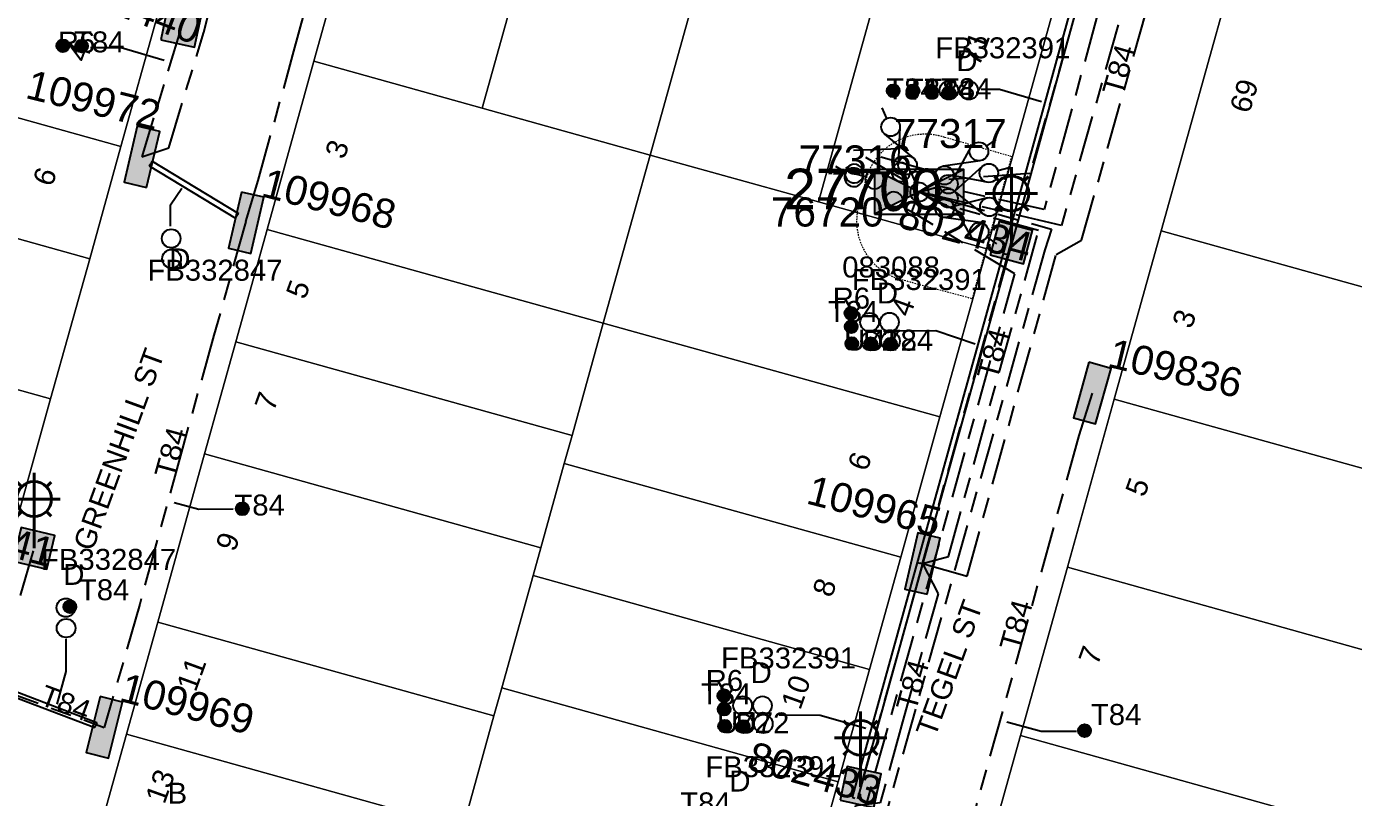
# Model space of a CAD drawing. Header units: metres. Extents: x 289087 to 291245, y 6227587 to 6229773.
# Drawn here: x 290317.4 to 290431.4, y 6228530.3 to 6228596.5 of the extents above; entities that cross this region are included whole.
import ezdxf
from ezdxf.enums import TextEntityAlignment as Align

# ---------------------------------------------------------------- set-up
doc = ezdxf.new("R2010")
doc.units = ezdxf.units.M
for name, pattern in [('Cable Exist UG', [8.2, 4, -1.2, 1.8, -1.2]), ('HIDDEN', [0.375, 0.25, -0.125]), ('HIDDEN2', [0.1875, 0.125, -0.0625])]:
    doc.linetypes.add(name, pattern=pattern)
for name, color, linetype in [('_User Ducts Config', 7, 'Continuous'), ('Duct_SP_EXT', 7, 'Continuous'), ('Equip_HV_EXT', 7, 'Continuous'), ('Equip_LV_EXT', 7, 'Continuous'), ('Equip_SP_SL_EXT', 7, 'Continuous'), ('Mains_HV_EXT', 7, 'Continuous'), ('Mains_LV_EXT', 7, 'Continuous'), ('Mains_LV_SL_EXT', 7, 'Continuous'), ('Sub_SP_EXT', 7, 'Continuous'), ('SupportsUG_SP_LV_EXT', 7, 'Continuous'), ('SupportsUG_SP_LV_SL_EXT', 7, 'Continuous')]:
    doc.layers.add(name, color=color, linetype=linetype)
for name, color, linetype, lineweight in [('Cadastre Land Parcels_SP_EXT', 9, 'Continuous', 5), ('Cadastre Other Property_SP_EXT', 9, 'HIDDEN', 5), ('Cadastre Roads_SP_EXT', 9, 'Continuous', 5)]:
    doc.layers.add(name, color=color, linetype=linetype, lineweight=lineweight)
doc.styles.add('COLUMN_LABEL', font='arial.ttf')
doc.styles.add('iecARIAL', font='arial.ttf', dxfattribs={"height": 2})
doc.styles.add('POLE_LABEL', font='arial.ttf')
doc.styles.get("Standard").update_dxf_attribs({"font": 'arial.ttf'})
doc.styles.add('SWITCH_LABEL', font='arial.ttf', dxfattribs={"height": 2.5})

# ---------------------------------------------------------------- blocks, each defined once
blk = doc.blocks.new('SUB_PADMOUNT_EXT')
for points in [[(0, 0), (-3.84, 1.92), (-3.84, -1.92)], [(0, 0), (3.84, 1.92), (3.84, -1.92)]]:
    blk.add_hatch(color=256).paths.add_polyline_path(points)
for p, q in [((3.84, 1.92), (-3.84, -1.92)), ((-3.84, 1.92), (3.84, -1.92))]:
    blk.add_line(p, q)
blk.add_lwpolyline([(-3.84, -1.92), (3.84, -1.92), (3.84, 1.92), (-3.84, 1.92)], close=True)
for tag, height, flags, p in [('ASSET_NUM', 3.5, 8, (2, 2)), ('STREET_CODE', 0.2, 9, (1.5, 0)), ('CONSTRUCTED_VOLTAGE', 0.2, 9, (1.5, -0.2)), ('OPERATING_VOLTAGE', 0.2, 9, (1.5, -0.6)), ('ORIENTATION', 0.2, 9, (1.5, -0.8)), ('OWNED_BY', 0.2, 9, (1.5, -1)), ('OPERATED_BY', 0.2, 9, (1.5, -1.2)), ('NO_PHASES', 0.2, 9, (1.5, -0.4)), ('SECONDARY_VOLTAGE', 0.2, 9, (1.5, -1.6)), ('STATE', 0.2, 9, (1.5, -1.8)), ('SUBSTATION_TYPE', 0.2, 9, (1.5, -2.2)), ('MAINTAINED_BY', 0.2, 9, (1.5, -1.4)), ('PARENT', 0.2, 9, (1.5, -2)), ('STREETNAME', 0.2, 9, (1.5, -3)), ('SUBURB', 0.2, 9, (1.5, -3.2)), ('USAGE', 0.2, 9, (1.5, -2.4)), ('LEGEND', 0.2, 9, (1.5, -2.6)), ('LOCATION', 0.2, 9, (1.5, -2.8)), ('NOTES', 0.2, 9, (1.5, -3.4)), ('Z', 0.2, 1, (1.5, -3.6))]:
    blk.add_attdef(tag, text='', height=height, dxfattribs=dict(flags=flags)).set_placement(p, align=Align.MIDDLE_LEFT)
blk = doc.blocks.new('COLUMN_EXT')
blk.add_hatch(color=256).paths.add_polyline_path([(-1.49, 1.48), (-1.49, -1.49), (1.48, -1.49), (1.48, 1.48)])
blk.add_lwpolyline([(-1.49, -1.49), (1.48, -1.49), (1.48, 1.48), (-1.49, 1.48)], close=True)
for tag, height, style, flags, p in [('ASSET_NUM', 2.5, 'COLUMN_LABEL', 8, (2, 2)), ('STRUCTURE_PLANT_NUMBER', 0.2, 'POLE_LABEL', 9, (1.81, 0.03)), ('STREET_CODE', 0.2, 'COLUMN_LABEL', 9, (1.81, -0.2))]:
    blk.add_attdef(tag, text='', height=height, dxfattribs=dict(style=style, flags=flags)).set_placement(p, align=Align.MIDDLE_LEFT)
at = {"flags": 9}
for tag, p in [('COLUMN_TYPE', (1.81, -0.4)), ('OWNED_BY', (1.81, -0.6)), ('STATE', (1.81, -0.8)), ('USAGE', (1.81, -1)), ('LEGEND', (1.81, -1.2)), ('STREETNAME', (1.81, -1.6)), ('SUBURB', (1.81, -1.8)), ('LOCATION', (1.81, -1.4)), ('NOTES', (1.81, -2))]:
    blk.add_attdef(tag, text='', height=0.2, dxfattribs=at).set_placement(p, align=Align.MIDDLE_LEFT)
at = {"flags": 1}
blk.add_attdef('Z', (1.81, -2.35), '', height=0.2, dxfattribs=at)
blk = doc.blocks.new('PILLAR_EXT')
blk.add_hatch(color=256).paths.add_polyline_path([(-2.475, 0.99), (-2.475, -0.99), (2.475, -0.99), (2.475, 0.99)])
blk.add_lwpolyline([(-2.475, -0.99), (2.475, -0.99), (2.475, 0.99), (-2.475, 0.99)], close=True)
at = {"style": 'iecARIAL', "flags": 8}
blk.add_attdef('ASSET_NUM', (1.5, 3.5), '', height=2.5, dxfattribs=at)
for tag, p, flags in [('OWNED_BY', (0, -0.2), 9), ('STATE', (0, -0.4), 9), ('SUPPORT_TYPE', (0, -0.6), 9), ('USAGE', (0, -0.8), 9), ('LEGEND', (0, -1), 9), ('LOCATION', (0, -1.2), 9), ('STREETNAME', (0, -1.8), 9), ('SUBURB', (0, -2), 1), ('NOTES', (0, -1.4), 9), ('PARENT', (0, -1.6), 9)]:
    blk.add_attdef(tag, p, '', height=0.2, dxfattribs=dict(flags=flags))
blk = doc.blocks.new('DUCT_EXT')
blk.add_circle((0, 0.8), 0.8)
at = {"flags": 1}
blk.add_attdef('Z', (0, 0), '', height=0.2, dxfattribs=at)
at = {"flags": 9}
for tag, p in [('DUCT_CODE', (0, 0)), ('XSECT_TYPE', (0, -0.2)), ('STATE', (0, -0.6)), ('FB_REFERENCE', (0, -0.4)), ('NOTES', (0, -0.8))]:
    blk.add_attdef(tag, text='', height=0.2, dxfattribs=at).set_placement(p, align=Align.MIDDLE_LEFT)
blk = doc.blocks.new('SL_LANTERN_EXT')
at = {"lineweight": 40}
for p, q in [((0, 1.97), (0, 6.47)), ((-1.46, 5.68), (-1.06, 5.28)), ((1.46, 5.68), (1.06, 5.28)), ((-2.25, 4.22), (2.25, 4.22)), ((-1.46, 2.76), (-1.06, 3.16)), ((0, 0), (0, 2.72)), ((1.46, 2.76), (1.06, 3.16))]:
    blk.add_line(p, q, dxfattribs=at)
blk.add_circle((0, 4.22), 1.5, dxfattribs=at)
at = {"style": 'iecARIAL', "flags": 9}
blk.add_attdef('ASSET_NUM', (1.5, 1.5), '', height=2.5, dxfattribs=at)
for tag, p, height, flags in [('CONSTRUCTED_VOLTAGE', (0.98, -0.65), 0.2, 9), ('CONTROL_TYPE', (0.98, -0.85), 0.2, 9), ('LANTERN_PURPOSE', (0.98, -1.05), 0.2, 9), ('LANTERN_TYPE', (0.98, -1.25), 0.2, 9), ('LNUMBER', (2.18, -3.25), 2.5, 8), ('OPERATING_VOLTAGE', (0.98, -1.65), 0.2, 9), ('ORIENTATION', (0.98, -1.85), 0.2, 9), ('OWNED_BY', (0.98, -2.05), 0.2, 9), ('STATE', (0.98, -2.25), 0.2, 9), ('NO_PHASES', (0.98, -1.45), 0.2, 9), ('USAGE', (0.98, -2.45), 0.2, 9), ('CEXIST', (0.98, -2.65), 0.2, 9), ('CNEW', (0.98, -2.85), 0.2, 9), ('CNUMBER', (0.98, -3.05), 0.2, 9), ('CREMOVE', (0.98, -3.25), 0.2, 9), ('CREPLACE', (0.98, -3.45), 0.2, 9), ('LKINGHEIGHT', (0.98, -3.65), 0.2, 9), ('LBRACKET', (0.98, -3.85), 0.2, 9), ('LBRACKETVOCAB', (0.98, -4.05), 0.2, 9), ('LCATEGORY', (0.98, -4.25), 0.2, 9), ('LCHARGE1', (0.98, -4.45), 0.2, 9), ('LCHARGE1PERCENT', (0.98, -4.65), 0.2, 9), ('LCHARGE2', (0.98, -4.85), 0.2, 9), ('LCHARGE2PERCENT', (0.98, -5.05), 0.2, 9), ('LCHARGE3', (0.98, -5.25), 0.2, 9), ('LCHARGE3PERCENT', (0.98, -5.45), 0.2, 9), ('LEXIST', (0.98, -5.65), 0.2, 9), ('LLAMP', (0.98, -5.85), 0.2, 9), ('LLAMPVOCAB', (0.98, -6.05), 0.2, 9), ('LMAST', (0.98, -6.25), 0.2, 9), ('LMASTVOCAB', (0.98, -6.45), 0.2, 9), ('LNEW', (0.98, -6.65), 0.2, 9), ('LANTNUMBER', (0.98, -6.85), 0.2, 9), ('LOUTREACH', (0.98, -7.25), 0.2, 9), ('LOUTREACHVOCAB', (0.98, -7.45), 0.2, 9), ('LRATECODE', (0.98, -7.65), 0.2, 9), ('LREMOVE', (0.98, -7.85), 0.2, 9), ('LREPLACE', (0.98, -8.05), 0.2, 9), ('STREETNAME', (0.98, -9.25), 0.2, 9), ('LTYPE', (0.98, -8.25), 0.2, 9), ('LTYPEVOCAB', (0.98, -8.45), 0.2, 9), ('LEGEND', (0.98, -8.65), 0.2, 9), ('LOCATION', (0.98, -8.85), 0.2, 9), ('NOTES', (0.98, -9.05), 0.2, 9), ('SUBURB', (0.98, -9.45), 0.2, 1)]:
    blk.add_attdef(tag, p, '', height=height, dxfattribs=dict(flags=flags))
blk = doc.blocks.new('LV_UG_DFUSE_CLOSED_EXT')
for points in [[(1, 0), (0, 0)], [(5.04, 0.73), (2.16, -0.72)], [(5.05, -0.71), (2.16, 0.72)], [(6.2, 0.01), (7.2, 0.01)]]:
    blk.add_lwpolyline(points)
for centre in [(1.8, 0), (5.4, 0.01)]:
    blk.add_circle(centre, 0.8)
at = {"flags": 9}
for tag, p in [('ACTUAL_STATUS', (0, 0)), ('CONSTRUCTED_VOLTAGE', (0, -0.2)), ('OPERATING_VOLTAGE', (0, -0.6)), ('ORIENTATION', (0, -0.8)), ('STATE', (0, -1)), ('SWITCH_TYPE', (0, -1.2)), ('NO_PHASES', (0, -0.4)), ('USAGE', (0, -1.4)), ('NOTES', (0, -1.6))]:
    blk.add_attdef(tag, text='', height=0.2, dxfattribs=at).set_placement(p, align=Align.MIDDLE_LEFT)
at = {"flags": 1}
blk.add_attdef('Z', (0, 0), '', height=0.2, dxfattribs=at)
blk = doc.blocks.new('SWG_HOLEC_SU_EXT')
blk.add_line((1.8, -2), (5.8, -2))
for points in [[(1, 0), (0, 0)], [(6.6, 0), (7.6, 0)]]:
    blk.add_lwpolyline(points)
for points in [[(1.8, -0.8, 1), (1.8, 0.8, 1)], [(5.8, -0.8, 1), (5.8, 0.8, 1)]]:
    blk.add_lwpolyline(points, format="xyb", close=True)
at = {"style": 'SWITCH_LABEL', "flags": 8}
blk.add_attdef('ASSET_NUM', text='', height=2.5, rotation=179.9544, dxfattribs=at).set_placement((-2.4, 0), align=Align.MIDDLE_LEFT)
at = {"flags": 1}
blk.add_attdef('Z', (0, 0), '', height=0.2, dxfattribs=at)
at = {"flags": 9}
for tag, p in [('ACTUAL_STATUS', (0, -0.4)), ('CONSTRUCTED_VOLTAGE', (0, -0.6)), ('OPERATING_VOLTAGE', (0, -1)), ('ORIENTATION', (0, -1.2)), ('NO_PHASES', (0, -0.8)), ('OWNED_BY', (0, -1.4)), ('STATE', (0, -1.8)), ('SWITCH_TYPE', (0, -2)), ('PARENT', (0, -1.6)), ('USAGE', (0, -2.2)), ('STREETNAME', (0, -2.6)), ('SUBURB', (0, -2.8)), ('LOCATION', (0, -2.4)), ('NOTES', (0, -3))]:
    blk.add_attdef(tag, text='', height=0.2, dxfattribs=at).set_placement(p, align=Align.MIDDLE_LEFT)
at = {"style": 'SWITCH_LABEL', "flags": 9}
blk.add_attdef('STREET_CODE', text='', height=0.2, dxfattribs=at).set_placement((0, -0.2), align=Align.MIDDLE_LEFT)
blk = doc.blocks.new('CABLE_LARGE_EXT')
h = blk.add_hatch(color=256)
edge = h.paths.add_edge_path()
edge.add_arc((0, 0.55), 0.55, 0, 360)
blk.add_circle((0, 0.55), 0.55)
at = {"flags": 1}
blk.add_attdef('Z', (0, 0), '', height=0.2, dxfattribs=at)
at = {"flags": 9}
for tag, p in [('COND_CODE', (0, 0)), ('STATE', (0, -0.4)), ('XSECT_SIZE', (0, -0.6)), ('FB_REFERENCE', (0, -0.2)), ('NOTES', (0, -0.8))]:
    blk.add_attdef(tag, text='', height=0.2, dxfattribs=at).set_placement(p, align=Align.MIDDLE_LEFT)

msp = doc.modelspace()

# ---------------------------------------------------------------- linework, layer by layer
at = {"layer": '_User Ducts Config'}
for points in [[(290322.91, 6228594.71), (290325.54, 6228594.72), (290329.25, 6228593.61)], [(290399.45, 6228591.14), (290401.01, 6228591.14), (290404.62, 6228590.06)], [(290329.78, 6228579.35), (290329.78, 6228581.19), (290330.76, 6228582.64)], [(290392.31, 6228570.38), (290395.56, 6228570.39), (290398.92, 6228569.25)], [(290335.17, 6228555.05), (290332.23, 6228555.02), (290330.11, 6228555.6)], [(290320.79, 6228543.92), (290320.8, 6228541.1), (290320.02, 6228538.29)], [(290382.08, 6228537.38), (290385.61, 6228537.37), (290389.53, 6228536.24)], [(290407.63, 6228535.96), (290404.61, 6228535.95), (290401.66, 6228536.75)]]:
    msp.add_lwpolyline(points, dxfattribs=at)
at = {"layer": 'Cadastre Land Parcels_SP_EXT', "linetype": 'Continuous'}
for points in [[(290364.52, 6228618.03), (290357.49, 6228619.76), (290356.58, 6228620), (290355.66, 6228620.24), (290354.75, 6228620.47), (290353.84, 6228620.69), (290350.85, 6228619.79), (290348.78, 6228617.45), (290342.11, 6228593.53), (290356.56, 6228589.5), (290364.52, 6228618.03)], [(290379.09, 6228614.46), (290364.52, 6228618.03), (290356.56, 6228589.5), (290371, 6228585.47), (290379.09, 6228614.46)], [(290393.66, 6228610.88), (290379.09, 6228614.46), (290371, 6228585.47), (290385.47, 6228581.44), (290393.66, 6228610.88)], [(290407.18, 6228603.45), (290404.37, 6228608.26), (290393.66, 6228610.88), (290385.47, 6228581.44), (290399.92, 6228577.41), (290407.18, 6228603.45)], [(290328.65, 6228597.37), (290310.34, 6228604.72), (290300.63, 6228608.61), (290296.64, 6228594.25), (290325.53, 6228586.2), (290328.65, 6228597.37)], [(290441.75, 6228598.89), (290425.72, 6228602.83), (290422.72, 6228601.94), (290420.66, 6228599.61), (290414.91, 6228578.96), (290434.65, 6228573.45), (290441.75, 6228598.89)], [(290325.53, 6228586.2), (290296.64, 6228594.25), (290296.36, 6228593.28), (290293.96, 6228584.62), (290322.85, 6228576.56), (290325.53, 6228586.2)], [(290371, 6228585.47), (290356.56, 6228589.5), (290342.11, 6228593.53), (290338.09, 6228579.07), (290366.98, 6228571.02), (290371, 6228585.47)], [(290399.92, 6228577.41), (290385.47, 6228581.44), (290371, 6228585.47), (290366.98, 6228571.02), (290395.9, 6228562.97), (290399.92, 6228577.41)], [(290322.85, 6228576.56), (290293.96, 6228584.62), (290290.6, 6228572.57), (290319.49, 6228564.53), (290322.85, 6228576.56)], [(290366.98, 6228571.02), (290338.09, 6228579.07), (290335.4, 6228569.43), (290364.29, 6228561.38), (290366.98, 6228571.02)], [(290443.81, 6228570.9), (290434.65, 6228573.45), (290414.91, 6228578.96), (290410.88, 6228564.5), (290439.78, 6228556.45), (290443.81, 6228570.9)], [(290319.49, 6228564.53), (290290.6, 6228572.57), (290289.53, 6228568.72), (290287.24, 6228560.54), (290316.14, 6228552.48), (290319.49, 6228564.53)], [(290395.9, 6228562.97), (290366.98, 6228571.02), (290364.29, 6228561.38), (290363.62, 6228558.98), (290392.54, 6228550.92), (290395.9, 6228562.97)], [(290363.62, 6228558.98), (290364.29, 6228561.38), (290335.4, 6228569.43), (290332.71, 6228559.81), (290361.6, 6228551.74), (290363.62, 6228558.98)], [(290439.78, 6228556.45), (290410.88, 6228564.5), (290406.86, 6228550.06), (290435.75, 6228542), (290439.78, 6228556.45)], [(290358.26, 6228539.71), (290360.94, 6228549.35), (290361.6, 6228551.74), (290332.71, 6228559.81), (290328.69, 6228545.35), (290357.58, 6228537.29), (290358.26, 6228539.71)], [(290392.54, 6228550.92), (290363.62, 6228558.98), (290361.6, 6228551.74), (290360.94, 6228549.35), (290389.85, 6228541.29), (290392.54, 6228550.92)], [(290435.75, 6228542), (290406.86, 6228550.06), (290402.83, 6228535.61), (290431.73, 6228527.55), (290435.75, 6228542)], [(290389.85, 6228541.29), (290360.94, 6228549.35), (290358.26, 6228539.71), (290387.17, 6228531.64), (290389.85, 6228541.29)], [(290357.58, 6228537.29), (290328.69, 6228545.35), (290326.01, 6228535.72), (290354.9, 6228527.66), (290357.58, 6228537.29)], [(290387.17, 6228531.64), (290358.26, 6228539.71), (290357.58, 6228537.29), (290354.9, 6228527.66), (290383.81, 6228519.6), (290387.17, 6228531.64)], [(290354.9, 6228527.66), (290326.01, 6228535.72), (290323.32, 6228526.08), (290352.21, 6228518.02), (290354.9, 6228527.66)], [(290431.73, 6228527.55), (290402.83, 6228535.61), (290398.8, 6228521.15), (290427.7, 6228513.1), (290431.73, 6228527.55)]]:
    msp.add_lwpolyline(points, close=True, dxfattribs=at)
at = {"layer": 'Cadastre Other Property_SP_EXT', "linetype": 'HIDDEN2'}
msp.add_lwpolyline([(290402.07, 6228585.33), (290396.31, 6228586.99), (290396.31, 6228586.99, 0.416865), (290389.62, 6228583.62), (290389.62, 6228583.62), (290388.98, 6228581.34), (290388.98, 6228581.34, 0.415754), (290392.41, 6228574.83), (290392.41, 6228574.83), (290398.69, 6228573.14), (290402.07, 6228585.33)], format="xyb", close=True, dxfattribs=at)
at = {"layer": 'Cadastre Roads_SP_EXT', "linetype": 'Continuous'}
for points in [[(290312.74, 6228483.02), (290312.18, 6228486.1), (290319.3, 6228511.63), (290323.32, 6228526.08), (290326.01, 6228535.72), (290328.69, 6228545.35), (290332.71, 6228559.81), (290335.4, 6228569.43), (290338.09, 6228579.07), (290342.11, 6228593.53), (290348.78, 6228617.45), (290335.6, 6228622.33), (290328.65, 6228597.37), (290325.53, 6228586.2), (290322.85, 6228576.56), (290319.49, 6228564.53), (290316.14, 6228552.48), (290312.78, 6228540.43), (290309.42, 6228528.39), (290305.8, 6228515.38), (290298.55, 6228489.37), (290293.63, 6228486.6), (290314.82, 6228480.69), (290312.74, 6228483.02)], [(290386.72, 6228477.81), (290390.75, 6228492.26), (290394.78, 6228506.71), (290398.8, 6228521.15), (290402.83, 6228535.61), (290406.86, 6228550.06), (290410.88, 6228564.5), (290414.91, 6228578.96), (290420.66, 6228599.61), (290407.18, 6228603.45), (290399.92, 6228577.41), (290395.9, 6228562.97), (290392.54, 6228550.92), (290389.85, 6228541.29), (290387.17, 6228531.64), (290383.81, 6228519.6), (290380.45, 6228507.56), (290377.1, 6228495.52), (290370.39, 6228471.43), (290383.32, 6228465.57), (290386.72, 6228477.81)]]:
    msp.add_lwpolyline(points, close=True, dxfattribs=at)
at = {"layer": 'Duct_SP_EXT'}
for p, q in [((290408.75, 6228603.9), (290401.34, 6228577.02)), ((290409.27, 6228603.98), (290401.8, 6228576.89)), ((290327.97, 6228584.54), (290328.1, 6228584.74)), ((290327.97, 6228584.54), (290335.37, 6228580.05)), ((290328.22, 6228584.95), (290328.1, 6228584.74)), ((290328.22, 6228584.95), (290335.62, 6228580.46)), ((290335.37, 6228580.05), (290335.5, 6228580.25)), ((290335.62, 6228580.46), (290335.5, 6228580.25)), ((290401.34, 6228577.02), (290393.95, 6228550.47)), ((290401.8, 6228576.89), (290394.41, 6228550.34)), ((290401.34, 6228577.02), (290401.57, 6228576.96)), ((290401.34, 6228577.02), (290401.57, 6228576.96)), ((290401.8, 6228576.89), (290401.57, 6228576.96)), ((290401.8, 6228576.89), (290401.57, 6228576.96)), ((290393.95, 6228550.47), (290388.36, 6228530.3)), ((290394.41, 6228550.34), (290388.82, 6228530.17)), ((290393.95, 6228550.47), (290394.18, 6228550.4)), ((290393.95, 6228550.47), (290394.18, 6228550.4)), ((290394.41, 6228550.34), (290394.18, 6228550.4)), ((290394.41, 6228550.34), (290394.18, 6228550.4)), ((290315.47, 6228539.78), (290323.45, 6228536.73)), ((290315.29, 6228539.33), (290323.28, 6228536.29)), ((290323.28, 6228536.29), (290323.37, 6228536.51)), ((290323.45, 6228536.73), (290323.37, 6228536.51)), ((290388.36, 6228530.3), (290388.59, 6228530.23))]:
    msp.add_line(p, q, dxfattribs=at)
at = {"layer": 'Mains_HV_EXT', "linetype": 'Cable Exist UG'}
for points in [[(290352.1, 6228422.37), (290354.04, 6228421.81), (290361.17, 6228419.73), (290368.58, 6228446.21), (290368.58, 6228446.21), (290368.81, 6228448.21), (290367.71, 6228452.8), (290366.6, 6228453.84), (290369.64, 6228464.69), (290370.43, 6228467.92), (290372.65, 6228469.22), (290372.65, 6228469.22), (290402.34, 6228575.26), (290393.48, 6228580.58), (290394.14, 6228582.33)], [(290394.14, 6228582.33), (290395.87, 6228581.8), (290405.5, 6228579.09), (290404.92, 6228577.32), (290404.92, 6228577.32), (290374.03, 6228467.75), (290370.85, 6228465.98), (290379.63, 6228463.61), (290381.69, 6228460.64), (290381.69, 6228460.64), (290383.86, 6228458.23), (290409.54, 6228451.51), (290410.88, 6228451.15), (290410.88, 6228451.15), (290429.19, 6228446.24)]]:
    msp.add_lwpolyline(points, dxfattribs=at)
at = {"layer": 'Mains_LV_EXT', "linetype": 'Cable Exist UG'}
for points in [[(290327.33, 6228585.32), (290329.64, 6228586.1), (290329.64, 6228586.1), (290332.64, 6228596.02), (290332.98, 6228597.27), (290331.42, 6228599.12), (290331.42, 6228599.12), (290337.87, 6228622.93), (290334.52, 6228629.51), (290325.58, 6228632.95)], [(290336.25, 6228579.77), (290337.33, 6228583.29), (290337.33, 6228583.29), (290340.31, 6228594.07), (290345.64, 6228613.71), (290345.87, 6228614.55), (290345.87, 6228614.55), (290346.77, 6228617.9), (290349.76, 6228621.48), (290353.88, 6228622.69), (290364.75, 6228619.93), (290365.87, 6228619.65), (290365.87, 6228619.65), (290377.16, 6228616.92), (290378.62, 6228618.33), (290378.62, 6228618.33), (290406.49, 6228611.42), (290411.56, 6228605.26), (290404.87, 6228580.8), (290395.92, 6228582.78), (290394.2, 6228582.29)], [(290394.41, 6228550.38), (290398.24, 6228549.29), (290398.24, 6228549.29), (290405.88, 6228576.92), (290408.08, 6228578.15), (290408.08, 6228578.15), (290415.24, 6228603.48), (290415.75, 6228605.24), (290415.75, 6228605.24), (290407.96, 6228614.05), (290387, 6228619.13), (290392, 6228621.92), (290392, 6228621.92), (290408.01, 6228617.98), (290411.44, 6228618.72), (290411.44, 6228618.72), (290422.81, 6228615.84)], [(290379.52, 6228616.4), (290383.14, 6228615.49), (290383.14, 6228615.49), (290398.31, 6228611.78), (290399.95, 6228611.4), (290399.95, 6228611.4), (290405.42, 6228610.05), (290409.46, 6228604.39), (290403.64, 6228583.88), (290395.75, 6228583.3), (290394.12, 6228582.3)], [(290413.46, 6228604.56), (290406.34, 6228579.42), (290394.12, 6228582.3)], [(290394.41, 6228550.38), (290396.63, 6228551), (290396.63, 6228551), (290404.38, 6228579), (290395.71, 6228581.36), (290394.2, 6228582.29)], [(290336.25, 6228579.77), (290333.52, 6228570), (290330.81, 6228560.29), (290327.15, 6228546.88), (290324.1, 6228536.31)], [(290408.99, 6228565.02), (290407.85, 6228561.39), (290407.85, 6228561.39), (290392.85, 6228507.32)], [(290394.41, 6228550.38), (290395.74, 6228547.79), (290395.74, 6228547.79), (290392.6, 6228536.47), (290390.78, 6228529.83), (290388.64, 6228529.57), (290388.64, 6228529.57), (290382.27, 6228506.89)], [(290314.65, 6228539.75), (290324.1, 6228536.31)]]:
    msp.add_lwpolyline(points, dxfattribs=at)
at = {"layer": 'Mains_LV_SL_EXT', "linetype": 'Cable Exist UG'}
for points in [[(290330.72, 6228596.51), (290327.33, 6228585.32)], [(290394.41, 6228550.38), (290402.04, 6228577.95)], [(290314.65, 6228539.75), (290318.07, 6228551.7)], [(290394.41, 6228550.38), (290389.09, 6228531.19)]]:
    msp.add_lwpolyline(points, dxfattribs=at)

# ---------------------------------------------------------------- block references
at = {"layer": '_User Ducts Config'}
for name, p in [('CABLE_LARGE_EXT', (290320.54, 6228594.31)), ('CABLE_LARGE_EXT', (290322.15, 6228594.28)), ('CABLE_LARGE_EXT', (290391.89, 6228590.44)), ('CABLE_LARGE_EXT', (290393.59, 6228590.44)), ('CABLE_LARGE_EXT', (290395.15, 6228590.43)), ('DUCT_EXT', (290396.67, 6228590.23)), ('CABLE_LARGE_EXT', (290396.67, 6228590.28)), ('DUCT_EXT', (290398.38, 6228590.23)), ('DUCT_EXT', (290329.85, 6228577.5)), ('DUCT_EXT', (290329.88, 6228575.76)), ('CABLE_LARGE_EXT', (290388.26, 6228571.33)), ('DUCT_EXT', (290389.86, 6228570.31)), ('DUCT_EXT', (290391.57, 6228570.32)), ('CABLE_LARGE_EXT', (290388.28, 6228570.18)), ('CABLE_LARGE_EXT', (290388.33, 6228568.73)), ('DUCT_EXT', (290389.95, 6228568.69)), ('CABLE_LARGE_EXT', (290389.95, 6228568.72)), ('DUCT_EXT', (290391.66, 6228568.68)), ('CABLE_LARGE_EXT', (290391.66, 6228568.68)), ('CABLE_LARGE_EXT', (290335.96, 6228554.53)), ('DUCT_EXT', (290320.8, 6228545.79)), ('CABLE_LARGE_EXT', (290321.14, 6228546.12)), ('DUCT_EXT', (290320.82, 6228544.03)), ('CABLE_LARGE_EXT', (290377.34, 6228538.48)), ('DUCT_EXT', (290378.95, 6228537.39)), ('DUCT_EXT', (290380.66, 6228537.38)), ('CABLE_LARGE_EXT', (290377.36, 6228537.32)), ('CABLE_LARGE_EXT', (290377.41, 6228535.87)), ('DUCT_EXT', (290379.03, 6228535.82)), ('CABLE_LARGE_EXT', (290379, 6228535.84)), ('DUCT_EXT', (290380.73, 6228535.81)), ('CABLE_LARGE_EXT', (290408.33, 6228535.48))]:
    msp.add_blockref(name, p, dxfattribs=at)
at = {"layer": 'Equip_HV_EXT'}
ref = msp.add_blockref('SWG_HOLEC_SU_EXT', (290394.34, 6228584.07), dxfattribs=dict(at, rotation=181.9230619619102))
ref.add_attrib('ASSET_NUM', '77317', dxfattribs={"layer": '0', "height": 2.5, "style": 'SWITCH_LABEL'}).set_placement((290391.94, 6228585.32), align=Align.BOTTOM_LEFT)
ref = msp.add_blockref('SWG_HOLEC_SU_EXT', (290393.48, 6228580.58), dxfattribs=dict(at, rotation=149.1097150954508))
ref.add_attrib('ASSET_NUM', '76720', dxfattribs={"layer": '0', "height": 2.5, "style": 'SWITCH_LABEL'}).set_placement((290391.08, 6228581.83), align=Align.TOP_RIGHT)
ref = msp.add_blockref('SWG_HOLEC_SU_EXT', (290395.87, 6228581.8), dxfattribs=dict(at, rotation=164.2078030300943))
ref.add_attrib('ASSET_NUM', '77316', dxfattribs={"layer": '0', "height": 2.5, "style": 'SWITCH_LABEL'}).set_placement((290393.47, 6228583.05), align=Align.BOTTOM_RIGHT)
at = {"layer": 'Equip_LV_EXT'}
for p, rotation in [((290393.85, 6228582.95), 113.7275731799466), ((290394.81, 6228582.71), 34.48995645321114), ((290394.9, 6228582.49), 15.26124748847104), ((290394.82, 6228581.91), 325.6492195621821), ((290394.87, 6228582.14), 347.9070392133463)]:
    msp.add_blockref('LV_UG_DFUSE_CLOSED_EXT', p, dxfattribs=dict(at, rotation=rotation))
at = {"layer": 'Equip_SP_SL_EXT'}
for p in [(290402.04, 6228577.95), (290318.07, 6228551.7), (290389.09, 6228531.19)]:
    msp.add_blockref('SL_LANTERN_EXT', p, dxfattribs=at)
at = {"layer": 'Sub_SP_EXT'}
ref = msp.add_blockref('SUB_PADMOUNT_EXT', (290394.12, 6228582.3), dxfattribs=at)
ref.add_attrib('ASSET_NUM', '27700', dxfattribs={"layer": '0', "height": 3.5}).set_placement((290396.12, 6228582.55), align=Align.MIDDLE_RIGHT)
at = {"layer": 'SupportsUG_SP_LV_EXT'}
ref = msp.add_blockref('PILLAR_EXT', (290327.33, 6228585.32), dxfattribs=dict(at, rotation=76.74656949724417))
ref.add_attrib('ASSET_NUM', '109972', dxfattribs={"layer": '0', "height": 2.5, "rotation": 346.1583, "style": 'iecARIAL'}).set_placement((290328.83, 6228588.82), align=Align.MIDDLE_RIGHT)
ref = msp.add_blockref('PILLAR_EXT', (290336.29, 6228579.66), dxfattribs=dict(at, rotation=257.0982170601135))
ref.add_attrib('ASSET_NUM', '109968', dxfattribs={"layer": '0', "height": 2.5, "rotation": 345.4935, "style": 'iecARIAL'}).set_placement((290337.79, 6228583.16), align=Align.MIDDLE_LEFT)
ref = msp.add_blockref('PILLAR_EXT', (290408.99, 6228565.02), dxfattribs=dict(at, rotation=254.3951910386621))
ref.add_attrib('ASSET_NUM', '109836', dxfattribs={"layer": '0', "height": 2.5, "rotation": 346.4931, "style": 'iecARIAL'}).set_placement((290410.49, 6228568.52), align=Align.MIDDLE_LEFT)
ref = msp.add_blockref('PILLAR_EXT', (290394.41, 6228550.38), dxfattribs=dict(at, rotation=77.02307602158596))
ref.add_attrib('ASSET_NUM', '109965', dxfattribs={"layer": '0', "height": 2.5, "rotation": 345.6254, "style": 'iecARIAL'}).set_placement((290395.91, 6228553.88), align=Align.MIDDLE_RIGHT)
ref = msp.add_blockref('PILLAR_EXT', (290324.1, 6228536.31), dxfattribs=dict(at, rotation=255.9995321090472))
ref.add_attrib('ASSET_NUM', '109969', dxfattribs={"layer": '0', "height": 2.5, "rotation": 345.3725, "style": 'iecARIAL'}).set_placement((290325.6, 6228539.81), align=Align.MIDDLE_LEFT)
at = {"layer": 'SupportsUG_SP_LV_SL_EXT'}
ref = msp.add_blockref('COLUMN_EXT', (290330.72, 6228596.51), dxfattribs=dict(at, rotation=348.1012634199968))
ref.add_attrib('ASSET_NUM', '802440', dxfattribs={"layer": '0', "height": 2.5, "rotation": 339.0874, "style": 'COLUMN_LABEL'}).set_placement((290332.72, 6228597.26), align=Align.TOP_RIGHT)
ref = msp.add_blockref('COLUMN_EXT', (290402.04, 6228577.95), dxfattribs=dict(at, rotation=344.583785695757))
ref.add_attrib('ASSET_NUM', '802434', dxfattribs={"layer": '0', "height": 2.5, "rotation": 344.9591, "style": 'COLUMN_LABEL'}).set_placement((290404.04, 6228578.7), align=Align.TOP_RIGHT)
ref = msp.add_blockref('COLUMN_EXT', (290318.07, 6228551.7), dxfattribs=dict(at, rotation=346.7467395913689))
ref.add_attrib('ASSET_NUM', '802441', dxfattribs={"layer": '0', "height": 2.5, "rotation": 345.064, "style": 'COLUMN_LABEL'}).set_placement((290320.07, 6228552.45), align=Align.TOP_RIGHT)
ref = msp.add_blockref('COLUMN_EXT', (290389.09, 6228531.19), dxfattribs=dict(at, rotation=348.0207488636524))
ref.add_attrib('ASSET_NUM', '802433', dxfattribs={"layer": '0', "height": 2.5, "rotation": 344.0399, "style": 'COLUMN_LABEL'}).set_placement((290391.09, 6228531.94), align=Align.TOP_RIGHT)

# ---------------------------------------------------------------- texts
at = {"layer": '_User Ducts Config'}
for s, p in [('R6', (290320.11, 6228594.27)), ('T84', (290321.5, 6228594.29)), ('FB332391', (290395.5, 6228593.78)), ('D', (290397.32, 6228592.68)), ('T84', (290391.29, 6228590.25)), ('T84', (290392.98, 6228590.24)), ('T84', (290394.55, 6228590.23)), ('T84', (290396, 6228590.27)), ('D', (290329.69, 6228575.65)), ('FB332847', (290327.81, 6228574.68)), ('FB332391', (290388.33, 6228573.88)), ('R6', (290386.69, 6228572.28)), ('D', (290390.49, 6228572.72)), ('T84', (290386.28, 6228571.13)), ('U72', (290387.68, 6228568.68)), ('U72', (290389.3, 6228568.66)), ('T84', (290390.99, 6228568.67)), ('T84', (290335.28, 6228554.51)), ('FB332847', (290318.67, 6228549.84)), ('D', (290320.58, 6228548.55)), ('T84', (290321.92, 6228547.23)), ('FB332391', (290377.1, 6228541.37)), ('R6', (290375.78, 6228539.44)), ('D', (290379.64, 6228540.11)), ('T84', (290375.36, 6228538.28)), ('U72', (290376.76, 6228535.82)), ('U72', (290378.35, 6228535.79)), ('T84', (290408.88, 6228536.51)), ('FB332391', (290375.75, 6228532.03)), ('D', (290377.81, 6228530.8)), ('B', (290329.54, 6228529.76)), ('T84', (290373.59, 6228528.92))]:
    msp.add_text(s, height=1.8, dxfattribs=at).set_placement(p)
at = {"layer": 'Cadastre Land Parcels_SP_EXT'}
for s, rotation, p in [('71', 70.1046, (290399.28, 6228592.99)), ('4', 69.8637, (290322.54, 6228593.34)), ('69', 73.0297, (290422.49, 6228588.96)), ('3', 69.8637, (290344.7, 6228585.02)), ('6', 70.0169, (290319.59, 6228582.66)), ('5', 70.0169, (290341.35, 6228572.98)), ('4', 70.1046, (290393.32, 6228571.47)), ('3', 70.2594, (290417.5, 6228570.46)), ('7', 70.2594, (290338.66, 6228563.36)), ('6', 70.1046, (290389.61, 6228558.21)), ('5', 70.1046, (290413.47, 6228556)), ('9', 70.0169, (290335.31, 6228551.31)), ('8', 70.2594, (290386.59, 6228547.37)), ('7', 70.1046, (290409.45, 6228541.54)), ('11', 70.0169, (290331.95, 6228539.27)), ('10', 70.3462, (290383.9, 6228537.73)), ('13', 70.3462, (290329.27, 6228529.64))]:
    msp.add_text(s, height=1.8, rotation=rotation, dxfattribs=at).set_placement(p)
at = {"layer": 'Cadastre Other Property_SP_EXT'}
msp.add_text('083088', height=1.8, dxfattribs=at).set_placement((290387.51, 6228574.95))
at = {"layer": 'Cadastre Roads_SP_EXT'}
for s, rotation, p in [('GREENHILL ST', 69.9515, (290323.08, 6228551.35)), ('TEGEL ST', 70.1719, (290395.49, 6228535.37))]:
    msp.add_text(s, height=1.8, rotation=rotation, dxfattribs=at).set_placement(p)
at = {"layer": 'Mains_LV_EXT'}
for rotation, p in [(74.2409, (290411.56, 6228590.47)), (74.563, (290400.79, 6228566.06)), (74.659, (290330.12, 6228557.59)), (74.3504, (290402.73, 6228542.77)), (74.6234, (290393.84, 6228537.61)), (339.5488, (290318.43, 6228538.31))]:
    msp.add_text('T84', height=1.8, rotation=rotation, dxfattribs=at).set_placement(p)

doc.saveas('drawing.dxf')
